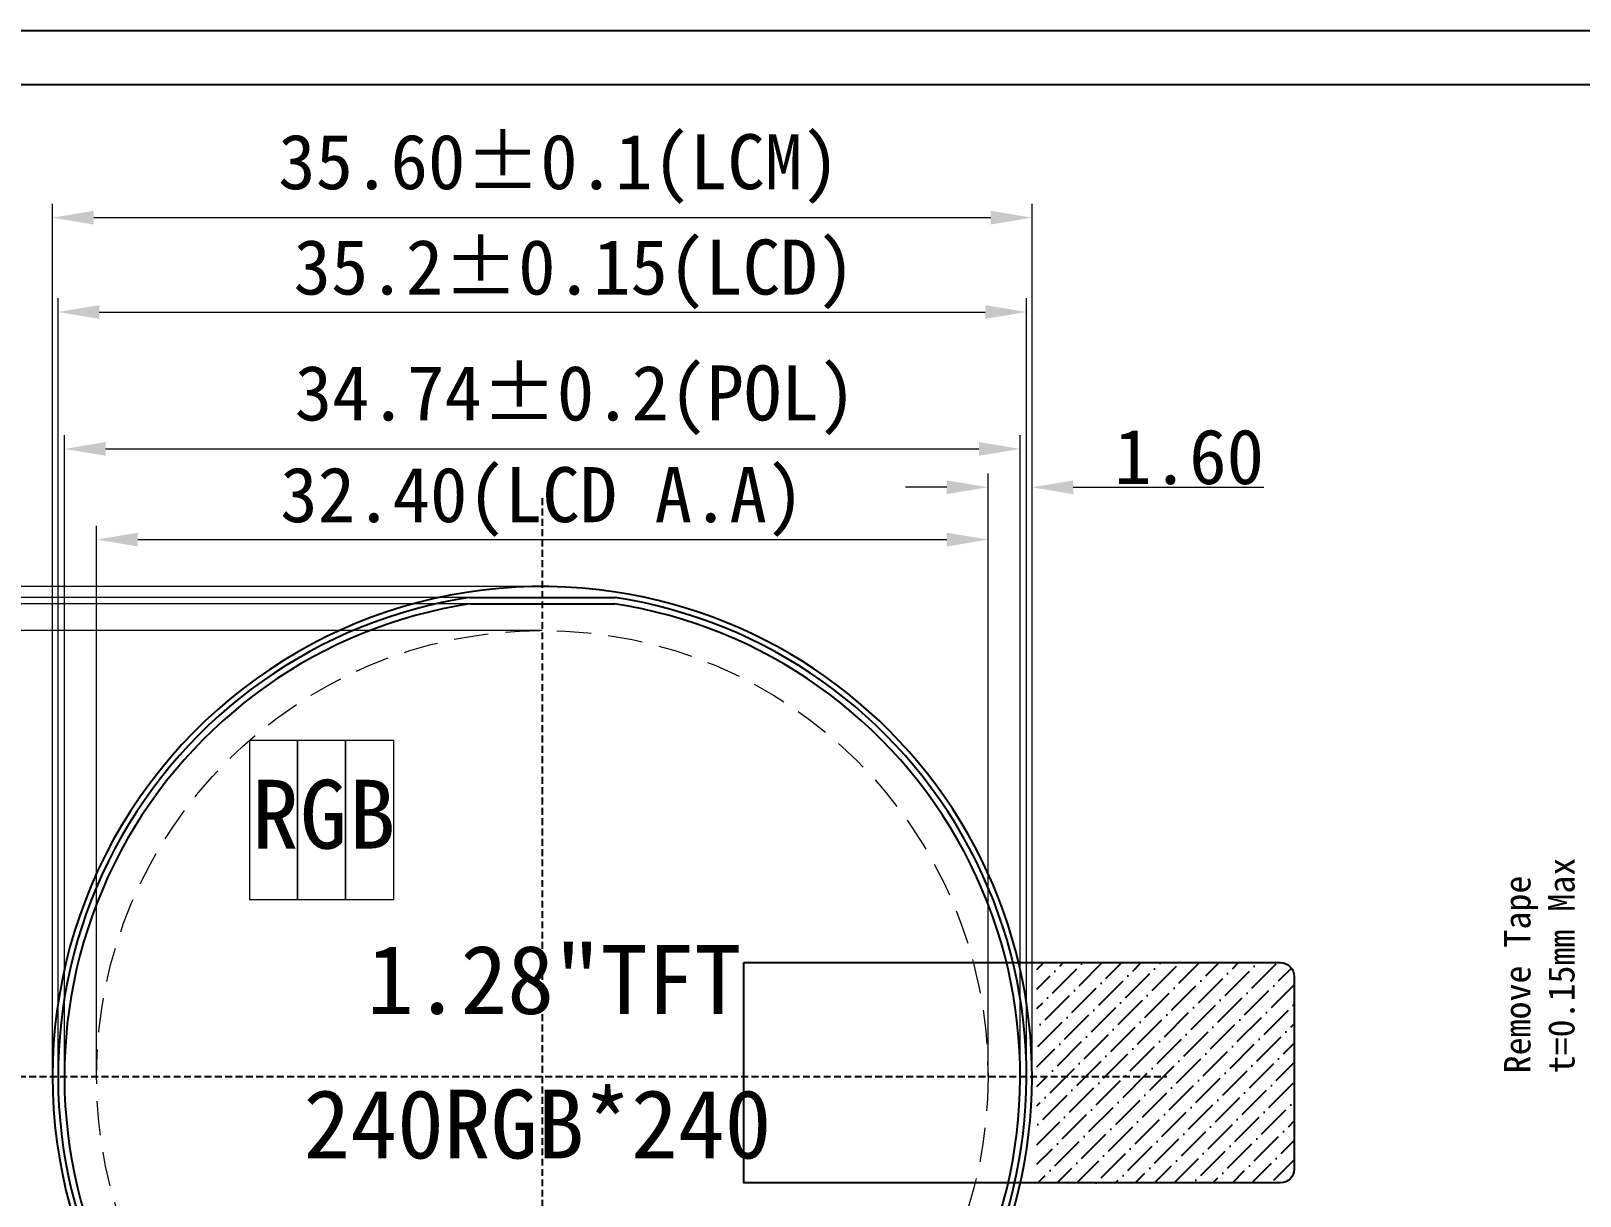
# Model space of a CAD drawing. Header units: millimetres. Extents: x 1055 to 1298, y 435 to 601.
# Drawn here: x 1083.7 to 1140, y 558.5 to 600.9 of the extents above; entities that cross this region are included whole.
import ezdxf

# ---------------------------------------------------------------- set-up
doc = ezdxf.new("R2010")
doc.units = ezdxf.units.MM
doc.linetypes.add('DASHED2', pattern=[0.375, 0.25, -0.125])
for name, color, linetype in [('dim', 3, 'Continuous'), ('FRAME', 154, 'Continuous'), ('Index', 7, 'Continuous')]:
    doc.layers.add(name, color=color, linetype=linetype)
doc.layers.add('LCD_MAIN', color=2, linetype='Continuous', lineweight=9)
doc.styles.add('宋体', font='SimSun.ttf')
doc.styles.add('工程', font='gbenor.shx', dxfattribs={"width": 1.25, "bigfont": 'gbcbig.shx'})
doc.dimstyles.new('标准', dxfattribs={"dimtxt": 2, "dimasz": 1.8, "dimexe": 0.5, "dimexo": 0.4, "dimgap": 0.1, "dimtad": 1, "dimzin": 1, "dimdsep": 46, "dimtxsty": '工程', "dimblk": 'CLOSEDBLANK', "dimcen": 0.09, "dimclrd": 3, "dimclre": 3, "dimclrt": 3, "dimadec": 0, "dimazin": 0, "dimtfac": 1, "dimtofl": 0, "dimtmove": 0, "dimatfit": 3, "dimldrblk": 'CLOSEDBLANK', "dimfxl": 1, "dimtolj": 1, "dimlwd": 0, "dimlwe": 0, "dimarcsym": 0})

# ---------------------------------------------------------------- blocks, each defined once
blk = doc.blocks.new('*D85')
at = {"color": 7, "lineweight": 0, "transparency": 16777216}
for p, q in [((1084.466, 562.887), (1084.466, 594.591)), ((1120.066, 562.887), (1120.066, 594.591)), ((1085.966, 594.091), (1118.566, 594.091))]:
    blk.add_line(p, q, dxfattribs=at)
at = {"color": 7, "transparency": 16777216}
for points in [[(1085.966, 594.341), (1085.966, 593.841), (1084.466, 594.091)], [(1118.566, 594.341), (1118.566, 593.841), (1120.066, 594.091)]]:
    blk.add_solid(points, dxfattribs=at)
at = {"layer": 'Defpoints', "color": 0, "transparency": 16777216}
for p in [(1120.066, 594.091), (1084.466, 562.487), (1120.066, 562.487)]:
    blk.add_point(p, dxfattribs=at)
at = {"color": 7, "transparency": 16777216, "insert": (1102.872, 595.858), "char_height": 2, "attachment_point": 5, "style": '宋体'}
blk.add_mtext('\\A1;35.60%%P0.1(LCM)', dxfattribs=at)
blk = doc.blocks.new('_ClosedBlank')
at = {"color": 0, "linetype": 'ByBlock', "lineweight": -2}
for p, q in [((-1, 0.167), (0, 0)), ((-1, 0.167), (-1, -0.167)), ((0, 0), (-1, -0.167))]:
    blk.add_line(p, q, dxfattribs=at)
blk = doc.blocks.new('*D86')
at = {"color": 7, "lineweight": 0, "transparency": 16777216}
for p, q in [((1084.897, 562.887), (1084.897, 586.188)), ((1119.637, 562.887), (1119.637, 586.188)), ((1086.397, 585.688), (1118.137, 585.688))]:
    blk.add_line(p, q, dxfattribs=at)
at = {"color": 7, "transparency": 16777216}
for points in [[(1086.397, 585.938), (1086.397, 585.438), (1084.897, 585.688)], [(1118.137, 585.938), (1118.137, 585.438), (1119.637, 585.688)]]:
    blk.add_solid(points, dxfattribs=at)
at = {"layer": 'Defpoints', "color": 0, "transparency": 16777216}
for p in [(1119.637, 585.688), (1084.897, 562.487), (1119.637, 562.487)]:
    blk.add_point(p, dxfattribs=at)
at = {"color": 7, "transparency": 16777216, "insert": (1103.473, 587.455), "char_height": 2, "attachment_point": 5, "style": '宋体'}
blk.add_mtext('\\A1;34.74%%P0.2(POL)', dxfattribs=at)
blk = doc.blocks.new('*D87')
at = {"color": 7, "lineweight": 0, "transparency": 16777216}
for p, q in [((1102.266, 579.087), (1078.78, 579.087)), ((1079.28, 577.587), (1079.28, 548.187)), ((1102.266, 546.687), (1078.78, 546.687))]:
    blk.add_line(p, q, dxfattribs=at)
at = {"color": 7, "transparency": 16777216}
for points in [[(1079.03, 577.587), (1079.53, 577.587), (1079.28, 579.087)], [(1079.03, 548.187), (1079.53, 548.187), (1079.28, 546.687)]]:
    blk.add_solid(points, dxfattribs=at)
at = {"layer": 'Defpoints', "color": 0, "transparency": 16777216}
for p in [(1102.666, 579.087), (1079.28, 546.687), (1102.666, 546.687)]:
    blk.add_point(p, dxfattribs=at)
at = {"color": 7, "transparency": 16777216, "insert": (1077.869, 563.871), "char_height": 2, "attachment_point": 5, "rotation": 90, "style": '宋体'}
blk.add_mtext('\\A1;32.40(LCD A,A)', dxfattribs=at)
blk = doc.blocks.new('*D88')
at = {"color": 7, "lineweight": 0, "transparency": 16777216}
for p, q in [((1084.666, 562.887), (1084.666, 591.163)), ((1119.866, 562.887), (1119.866, 591.163)), ((1086.166, 590.663), (1118.366, 590.663))]:
    blk.add_line(p, q, dxfattribs=at)
at = {"color": 7, "transparency": 16777216}
for points in [[(1086.166, 590.913), (1086.166, 590.413), (1084.666, 590.663)], [(1118.366, 590.913), (1118.366, 590.413), (1119.866, 590.663)]]:
    blk.add_solid(points, dxfattribs=at)
at = {"layer": 'Defpoints', "color": 0, "transparency": 16777216}
for p in [(1119.866, 590.663), (1084.666, 562.487), (1119.866, 562.487)]:
    blk.add_point(p, dxfattribs=at)
at = {"color": 7, "transparency": 16777216, "insert": (1103.429, 592.03), "char_height": 2, "attachment_point": 5, "style": '宋体'}
blk.add_mtext('\\A1;35.2%%P0.15(LCD)', dxfattribs=at)
blk = doc.blocks.new('*D89')
at = {"color": 7, "lineweight": 0, "transparency": 16777216}
for p, q in [((1118.466, 562.887), (1118.466, 584.793)), ((1120.066, 562.887), (1120.066, 584.793)), ((1116.966, 584.293), (1115.466, 584.293)), ((1121.566, 584.293), (1128.488, 584.293))]:
    blk.add_line(p, q, dxfattribs=at)
at = {"color": 7, "transparency": 16777216}
for points in [[(1116.966, 584.543), (1116.966, 584.043), (1118.466, 584.293)], [(1121.566, 584.543), (1121.566, 584.043), (1120.066, 584.293)]]:
    blk.add_solid(points, dxfattribs=at)
at = {"layer": 'Defpoints', "color": 0, "transparency": 16777216}
for p in [(1120.066, 584.293), (1118.466, 562.487), (1120.066, 562.487)]:
    blk.add_point(p, dxfattribs=at)
at = {"color": 7, "transparency": 16777216, "insert": (1125.777, 585.393), "char_height": 2, "attachment_point": 5, "style": '宋体'}
blk.add_mtext('\\A1;1.60', dxfattribs=at)
blk = doc.blocks.new('*D90')
at = {"color": 7, "lineweight": 0, "transparency": 16777216}
for p, q in [((1079.28, 582.187), (1079.28, 589.109)), ((1101.866, 580.687), (1078.78, 580.687)), ((1102.266, 579.087), (1078.78, 579.087)), ((1079.28, 577.587), (1079.28, 576.087))]:
    blk.add_line(p, q, dxfattribs=at)
at = {"color": 7, "transparency": 16777216}
for points in [[(1079.03, 582.187), (1079.53, 582.187), (1079.28, 580.687)], [(1079.03, 577.587), (1079.53, 577.587), (1079.28, 579.087)]]:
    blk.add_solid(points, dxfattribs=at)
at = {"layer": 'Defpoints', "color": 0, "transparency": 16777216}
for p in [(1079.28, 580.687), (1102.266, 580.687), (1102.666, 579.087)]:
    blk.add_point(p, dxfattribs=at)
at = {"color": 7, "transparency": 16777216, "insert": (1078.18, 586.398), "char_height": 2, "attachment_point": 5, "rotation": 90, "style": '宋体'}
blk.add_mtext('\\A1;1.60', dxfattribs=at)
blk = doc.blocks.new('*D91')
at = {"color": 7, "lineweight": 0, "transparency": 16777216}
for p, q in [((1102.266, 580.287), (1069.206, 580.287)), ((1069.706, 578.787), (1069.706, 544.547)), ((1095.766, 543.047), (1069.206, 543.047))]:
    blk.add_line(p, q, dxfattribs=at)
at = {"color": 7, "transparency": 16777216}
for points in [[(1069.456, 578.787), (1069.956, 578.787), (1069.706, 580.287)], [(1069.456, 544.547), (1069.956, 544.547), (1069.706, 543.047)]]:
    blk.add_solid(points, dxfattribs=at)
at = {"layer": 'Defpoints', "color": 0, "transparency": 16777216}
for p in [(1102.666, 580.287), (1069.706, 543.047), (1096.166, 543.047)]:
    blk.add_point(p, dxfattribs=at)
at = {"color": 7, "transparency": 16777216, "insert": (1068.339, 563.132), "char_height": 2, "attachment_point": 5, "rotation": 90, "style": '宋体'}
blk.add_mtext('\\A1;37.24%%P0.15(LCD)', dxfattribs=at)
blk = doc.blocks.new('*D92')
at = {"color": 7, "lineweight": 0, "transparency": 16777216}
for p, q in [((1086.066, 562.887), (1086.066, 582.892)), ((1118.466, 562.887), (1118.466, 582.892)), ((1087.566, 582.392), (1116.966, 582.392))]:
    blk.add_line(p, q, dxfattribs=at)
at = {"color": 7, "transparency": 16777216}
for points in [[(1087.566, 582.642), (1087.566, 582.142), (1086.066, 582.392)], [(1116.966, 582.642), (1116.966, 582.142), (1118.466, 582.392)]]:
    blk.add_solid(points, dxfattribs=at)
at = {"layer": 'Defpoints', "color": 0, "transparency": 16777216}
for p in [(1118.466, 582.392), (1086.066, 562.487), (1118.466, 562.487)]:
    blk.add_point(p, dxfattribs=at)
at = {"color": 7, "transparency": 16777216, "insert": (1102.266, 583.759), "char_height": 2, "attachment_point": 5, "style": '宋体'}
blk.add_mtext('\\A1;32.40(LCD A.A)', dxfattribs=at)
blk = doc.blocks.new('*D93')
at = {"color": 7, "lineweight": 0, "transparency": 16777216}
for p, q in [((1102.266, 580.057), (1074.112, 580.057)), ((1074.612, 578.557), (1074.612, 547.237)), ((1095.831, 545.737), (1074.112, 545.737))]:
    blk.add_line(p, q, dxfattribs=at)
at = {"color": 7, "transparency": 16777216}
for points in [[(1074.362, 578.557), (1074.862, 578.557), (1074.612, 580.057)], [(1074.362, 547.237), (1074.862, 547.237), (1074.612, 545.737)]]:
    blk.add_solid(points, dxfattribs=at)
at = {"layer": 'Defpoints', "color": 0, "transparency": 16777216}
for p in [(1102.666, 580.057), (1074.612, 545.737), (1096.231, 545.737)]:
    blk.add_point(p, dxfattribs=at)
at = {"color": 7, "transparency": 16777216, "insert": (1072.845, 562.887), "char_height": 2, "attachment_point": 5, "rotation": 90, "style": '宋体'}
blk.add_mtext('\\A1;34.32%%P0.2(POL)', dxfattribs=at)
blk = doc.blocks.new('*D94')
at = {"color": 1, "lineweight": 0, "transparency": 16777216}
for p, q in [((1102.266, 580.687), (1064.957, 580.687)), ((1065.457, 579.187), (1065.457, 544.447)), ((1095.208, 542.947), (1064.957, 542.947))]:
    blk.add_line(p, q, dxfattribs=at)
at = {"color": 1, "transparency": 16777216}
for points in [[(1065.207, 579.187), (1065.707, 579.187), (1065.457, 580.687)], [(1065.207, 544.447), (1065.707, 544.447), (1065.457, 542.947)]]:
    blk.add_solid(points, dxfattribs=at)
at = {"layer": 'Defpoints', "color": 0, "transparency": 16777216}
for p in [(1102.666, 580.687), (1065.457, 542.947), (1095.608, 542.947)]:
    blk.add_point(p, dxfattribs=at)
at = {"color": 1, "transparency": 16777216, "insert": (1063.683, 562.887), "char_height": 2, "attachment_point": 5, "rotation": 90, "style": '宋体'}
blk.add_mtext('\\A1;37.74%%P0.1(LCM)', dxfattribs=at)

msp = doc.modelspace()

# ---------------------------------------------------------------- hatches: boundary and pattern name
at = {"layer": 'dim'}
h = msp.add_hatch(dxfattribs=at)
h.set_pattern_fill('ANSI36', color=5, scale=4, style=0)
h.set_pattern_definition([(45, (419.88887, -3858.6285), (0.265165043, 0.972271824), [1.25, -0.25, 0, -0.25])])
h.paths.add_polyline_path([(1129.594, 566.519, 0.414214), (1129.094, 567.019), (1120.244, 567.019), (1120.244, 559.019), (1129.094, 559.019, 0.414214), (1129.594, 559.519)])

# ---------------------------------------------------------------- linework, layer by layer
at = {"color": 1, "linetype": 'DASHED2'}
for p, q in [((1102.266, 583.895), (1102.266, 539.699)), ((1080.245, 562.887), (1124.961, 562.887))]:
    msp.add_line(p, q, dxfattribs=at)
at = {"color": 4}
msp.add_line((1099.62, 580.287), (1104.912, 580.287), dxfattribs=at)
at = {"color": 6}
msp.add_line((1099.64, 580.057), (1104.894, 580.057), dxfattribs=at)
at = {"color": 7}
for start, end in [(81.3541, 205.2104), (334.7896, 81.3541)]:
    msp.add_arc((1102.266, 562.887), 17.8, start, end, dxfattribs=at)
at = {"color": 4}
for start, end in [(98.6459, 205.2104), (334.7896, 81.3541)]:
    msp.add_arc((1102.266, 562.887), 17.6, start, end, dxfattribs=at)
at = {"color": 6}
for start, end in [(98.6962, 205.2104), (334.7896, 81.3012)]:
    msp.add_arc((1102.267, 562.887), 17.37, start, end, dxfattribs=at)
at = {"layer": 'dim', "color": 5}
msp.add_lwpolyline([(1109.594, 567.019), (1129.094, 567.019, -0.414214), (1129.594, 566.519), (1129.594, 559.519, -0.414214), (1129.094, 559.019), (1109.594, 559.019)], format="xyb", close=True, dxfattribs=at)
at = {"layer": 'FRAME', "color": 7}
for points in [[(1298.37, 600.875), (1054.702, 600.875), (1054.702, 435.096), (1298.37, 435.096)], [(1296.423, 437.043), (1056.649, 437.043), (1056.649, 598.927), (1296.423, 598.927)]]:
    msp.add_lwpolyline(points, close=True, dxfattribs=at)
at = {"layer": 'LCD_MAIN', "color": 7, "linetype": 'ByBlock'}
for points in [[(1091.632, 575.108), (1093.374, 575.108), (1093.374, 569.298), (1091.632, 569.298)], [(1093.374, 575.108), (1095.116, 575.108), (1095.116, 569.298), (1093.374, 569.298)], [(1095.116, 575.108), (1096.858, 575.108), (1096.858, 569.298), (1095.116, 569.298)]]:
    msp.add_lwpolyline(points, close=True, dxfattribs=at)
at = {"layer": 'LCD_MAIN', "color": 7, "linetype": 'DASHED2', "ltscale": 5}
msp.add_circle((1102.266, 562.887), 16.2, dxfattribs=at)

# ---------------------------------------------------------------- texts
at = {"layer": 'Index', "insert": (1138.511, 562.996), "char_height": 0.96, "attachment_point": 4, "rotation": 90, "style": '宋体'}
msp.add_mtext('Remove Tape\\Pt=0.15mm Max', dxfattribs=at)
at = {"layer": 'LCD_MAIN', "color": 3, "linetype": 'ByBlock', "insert": (1093.459, 573.663), "char_height": 2.5, "width": 1.74196, "attachment_point": 1, "style": '宋体'}
msp.add_mtext('G', dxfattribs=at)
at = {"layer": 'LCD_MAIN', "color": 1, "linetype": 'ByBlock', "insert": (1091.714, 573.663), "char_height": 2.5, "width": 1.74196, "attachment_point": 1, "style": '宋体'}
msp.add_mtext('R', dxfattribs=at)
at = {"layer": 'LCD_MAIN', "color": 5, "linetype": 'ByBlock', "insert": (1095.232, 573.663), "char_height": 2.5, "width": 1.74196, "attachment_point": 1, "style": '宋体'}
msp.add_mtext('B', dxfattribs=at)
at = {"layer": 'LCD_MAIN', "color": 7, "linetype": 'ByBlock', "char_height": 2.5, "width": 21.21544, "attachment_point": 1, "style": '宋体'}
for s, insert in [('1.28"TFT', (1095.892, 567.655)), ('240RGB*240', (1093.588, 562.405))]:
    msp.add_mtext(s, dxfattribs=dict(at, insert=insert))

# ---------------------------------------------------------------- dimensions: what is measured, and where the dimension line sits
for base, p1, p2, text, override, picture, middle in [((1120.066, 594.091), (1084.466, 562.487), (1120.066, 562.487), '<>%%P0.1(LCM)', {"dimtxt": 2, "dimasz": 1.5, "dimgap": 0.5, "dimtxsty": '宋体', "dimsah": 1, "dimclrd": 7, "dimclre": 7, "dimclrt": 7}, '*D85', (1102.872, 594.091)), ((1119.866, 590.663), (1084.666, 562.487), (1119.866, 562.487), '35.2%%P0.15(LCD)', {"dimasz": 1.5, "dimtxsty": '宋体', "dimsah": 1, "dimclrd": 7, "dimclre": 7, "dimclrt": 7}, '*D88', (1103.429, 590.663)), ((1119.637, 585.688), (1084.897, 562.487), (1119.637, 562.487), '<>%%P0.2(POL)', {"dimtxt": 2, "dimasz": 1.5, "dimgap": 0.5, "dimtxsty": '宋体', "dimsah": 1, "dimclrd": 7, "dimclre": 7, "dimclrt": 7}, '*D86', (1103.473, 585.688)), ((1118.466, 582.392), (1086.066, 562.487), (1118.466, 562.487), '<>(LCD A.A)', {"dimasz": 1.5, "dimtxsty": '宋体', "dimsah": 1, "dimclrd": 7, "dimclre": 7, "dimclrt": 7}, '*D92', (1102.266, 582.392))]:
    dim = msp.add_linear_dim(base=base, p1=p1, p2=p2, text=text, dimstyle='标准', override=override)
    dim.commit()
    dim.dimension.update_dxf_attribs({"geometry": picture, "text_midpoint": middle, "dimtype": 160})
dim = msp.add_linear_dim(base=(1079.28, 580.687), p1=(1102.666, 579.087), p2=(1102.266, 580.687), angle=90, dimstyle='标准', override={"dimasz": 1.5, "dimtxsty": '宋体', "dimsah": 1, "dimclrd": 7, "dimclre": 7, "dimclrt": 7})
dim.commit()
dim.dimension.update_dxf_attribs({"geometry": '*D90', "text_midpoint": (1078.18, 586.398)})
dim = msp.add_linear_dim(base=(1120.066, 584.293), p1=(1118.466, 562.487), p2=(1120.066, 562.487), dimstyle='标准', override={"dimasz": 1.5, "dimtxsty": '宋体', "dimsah": 1, "dimclrd": 7, "dimclre": 7, "dimclrt": 7})
dim.commit()
dim.dimension.update_dxf_attribs({"geometry": '*D89', "text_midpoint": (1125.777, 585.393)})
for base, p1, p2, text, override, picture, middle in [((1065.457, 542.947), (1102.666, 580.687), (1095.608, 542.947), '<>%%P0.1(LCM)', {"dimtxt": 2, "dimasz": 1.5, "dimgap": 0.5, "dimtxsty": '宋体', "dimsah": 1, "dimclrd": 1, "dimclre": 1, "dimclrt": 1}, '*D94', (1065.457, 562.887)), ((1069.706, 543.047), (1102.666, 580.287), (1096.166, 543.047), '37.24%%P0.15(LCD)', {"dimasz": 1.5, "dimtxsty": '宋体', "dimsah": 1, "dimclrd": 7, "dimclre": 7, "dimclrt": 7}, '*D91', (1069.706, 563.132)), ((1074.612, 545.737), (1102.666, 580.057), (1096.231, 545.737), '<>%%P0.2(POL)', {"dimtxt": 2, "dimasz": 1.5, "dimgap": 0.5, "dimtxsty": '宋体', "dimsah": 1, "dimclrd": 7, "dimclre": 7, "dimclrt": 7}, '*D93', (1074.612, 562.887)), ((1079.28, 546.687), (1102.666, 579.087), (1102.666, 546.687), '<>(LCD A,A)', {"dimasz": 1.5, "dimtxsty": '宋体', "dimsah": 1, "dimclrd": 7, "dimclre": 7, "dimclrt": 7}, '*D87', (1079.28, 563.871))]:
    dim = msp.add_linear_dim(base=base, p1=p1, p2=p2, angle=90, text=text, dimstyle='标准', override=override)
    dim.commit()
    dim.dimension.update_dxf_attribs({"geometry": picture, "text_midpoint": middle, "dimtype": 160})

doc.saveas('drawing.dxf')
